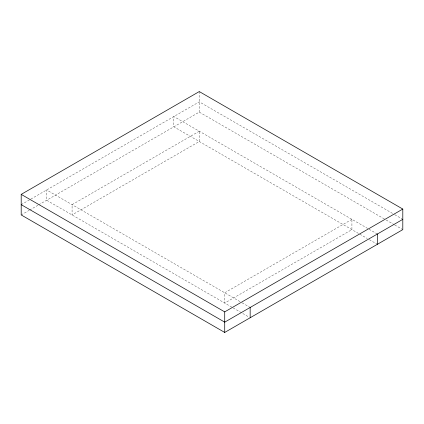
<?xml version="1.0" encoding="UTF-8"?>
<svg xmlns="http://www.w3.org/2000/svg" width="424" height="424" viewBox="0 0 424 424"><rect width="100%" height="100%" fill="white"/><g stroke="black" fill="none" stroke-linecap="round" stroke-linejoin="round"><path stroke-width="0.32" stroke-dasharray="2.12 1.59" d="M21.2 204.654L199.28 101.845L394.198 214.38M21.2 214.936L29.113 210.368M29.68 210.044L38.16 205.147M38.727 204.819L199.28 112.122L385.601 219.696M394.776 214.708L402.8 219.346M386.174 220.024L394.198 224.662M394.776 224.99L402.8 229.628M377.36 234.032L173.84 116.531L173.84 126.813L367.184 238.436M369.336 239.677L377.36 244.314M239.984 301.596L46.64 189.968L46.64 200.25L249.031 317.099M242.136 302.837L250.16 307.469M199.28 91.563L199.28 112.122M199.28 131.217L72.08 204.654L72.08 214.936L199.28 141.499L199.28 131.217M351.92 219.346L224.72 292.783L224.72 303.065L351.92 229.628L351.92 219.346"/><path stroke-width="0.64" d="M21.2 194.372L199.28 91.563L402.8 209.064L402.8 229.628L224.72 332.437L21.2 214.936L21.2 194.372L224.72 311.879L402.8 209.064M402.8 219.346L224.72 322.155L21.2 204.654M377.36 234.032L377.36 244.314M250.16 307.469L250.16 317.751M224.72 311.879L224.72 332.437"/></g></svg>
